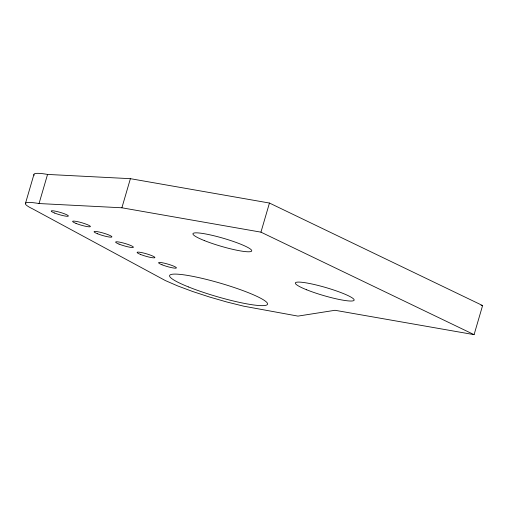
<?xml version="1.0" encoding="UTF-8"?>
<svg xmlns="http://www.w3.org/2000/svg" width="508" height="508" viewBox="0 0 508 508"><rect width="100%" height="100%" fill="white"/><g stroke="black" fill="none" stroke-linecap="round" stroke-linejoin="round"><path stroke-width="0.76" d="M25.4 203.638L33.915 174.523M39.04 203.543L47.555 174.428L130.397 178.676L269.456 203.041L482.6 305.537L474.085 334.651L335.026 310.286L297.955 316.109L243.745 306.191L226.866 302.006L209.436 296.99L192.621 291.49L177.578 285.883L165.322 280.549L32.372 208.725A35.827 4.864 16.3 0 1 39.04 203.543L121.888 207.791L260.947 232.156L474.085 334.651M121.888 207.791L130.397 178.676M260.947 232.156L269.456 203.041M481.063 305.27L482.6 305.537M34.176 175.26A35.827 4.864 16.3 0 1 47.555 174.428M76.035 223.425A9.271 1.257 16.3 0 0 90.322 226.67A9.271 1.257 16.3 0 0 78.149 221.786A9.271 1.257 16.3 0 0 76.035 223.425M188.512 286.95A50.997 6.921 16.3 0 0 267.106 304.775A50.997 6.921 16.3 0 0 200.133 277.914A50.997 6.921 16.3 0 0 188.512 286.95M204.292 240.557A30.613 4.153 16.3 0 0 251.473 251.257A30.613 4.153 16.3 0 0 211.264 235.134A30.613 4.153 16.3 0 0 204.292 240.557M140.545 254.451A9.271 1.257 16.3 0 0 154.832 257.689A9.271 1.257 16.3 0 0 142.653 252.806A9.271 1.257 16.3 0 0 140.545 254.451M119.037 244.107A9.271 1.257 16.3 0 0 133.331 247.352A9.271 1.257 16.3 0 0 121.152 242.468A9.271 1.257 16.3 0 0 119.037 244.107M54.534 213.017A8.947 1.213 16.3 0 0 68.32 216.141A8.947 1.213 16.3 0 0 56.572 211.43A8.947 1.213 16.3 0 0 54.534 213.017M97.536 233.769A9.271 1.257 16.3 0 0 111.83 237.007A9.271 1.257 16.3 0 0 99.651 232.124A9.271 1.257 16.3 0 0 97.536 233.769M306.699 289.801A30.613 4.153 16.3 0 0 353.879 300.501A30.613 4.153 16.3 0 0 313.671 284.378A30.613 4.153 16.3 0 0 306.699 289.801M162.046 264.789A9.271 1.257 16.3 0 0 176.333 268.027A9.271 1.257 16.3 0 0 164.16 263.144A9.271 1.257 16.3 0 0 162.046 264.789"/></g></svg>
